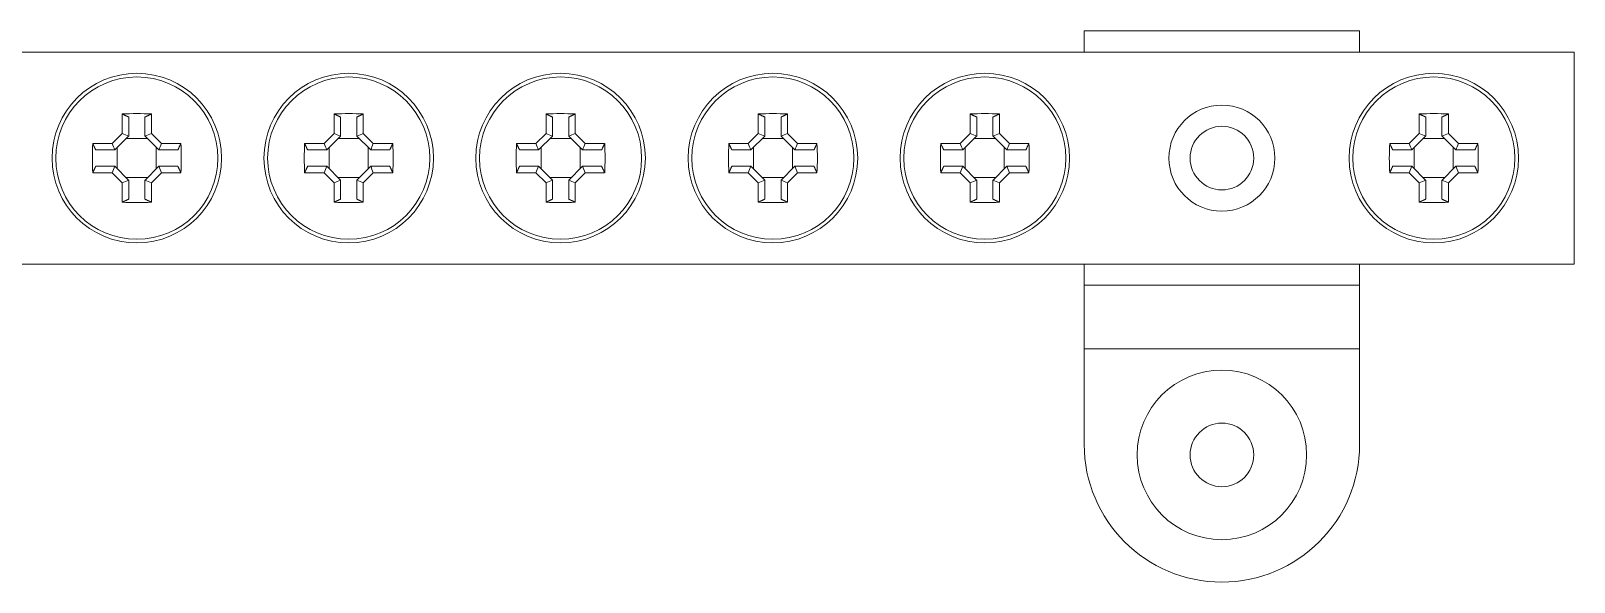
# Model space of a CAD drawing. Header units: inches. Extents: x 0 to 154, y 0 to 26.
# Drawn here: x 81.6 to 154.5, y 0 to 26 of the extents above; entities that cross this region are included whole.
import ezdxf

# ---------------------------------------------------------------- set-up
doc = ezdxf.new("R2010")
doc.units = ezdxf.units.IN
doc.layers.add('hw_VTP', color=7, linetype='Continuous', lineweight=13)

# ---------------------------------------------------------------- blocks, each defined once
blk = doc.blocks.new('TC_NE - 13 MAT -2')
at = {"layer": 'hw_VTP', "color": 7}
for p, q in [((22141105.2, -1078894.999), (22141105.2, -1078893.999)), ((22141105.2, -1078893.999), (22141118.2, -1078893.999)), ((22141118.2, -1078893.999), (22141118.2, -1078894.999)), ((22141105.2, -1078905.999), (22141105.2, -1078904.999)), ((22141118.2, -1078904.999), (22141118.2, -1078905.999)), ((22141105.2, -1078905.999), (22141118.2, -1078905.999)), ((22141105.2, -1078908.999), (22141105.2, -1078905.999)), ((22141118.2, -1078905.999), (22141118.2, -1078908.999)), ((22141105.2, -1078908.999), (22141118.2, -1078908.999)), ((22141105.2, -1078913.499), (22141105.2, -1078908.999)), ((22141118.2, -1078908.999), (22141118.2, -1078913.499))]:
    blk.add_line(p, q, dxfattribs=at)
at = {"layer": 'hw_VTP', "color": 30}
for p, q in [((22141059.801, -1078898.838), (22141059.801, -1078897.919)), ((22141061.178, -1078897.919), (22141061.178, -1078898.838)), ((22141069.801, -1078898.838), (22141069.801, -1078897.919)), ((22141071.178, -1078897.919), (22141071.178, -1078898.838)), ((22141079.801, -1078898.838), (22141079.801, -1078897.919)), ((22141081.178, -1078897.919), (22141081.178, -1078898.838)), ((22141089.821, -1078898.838), (22141089.821, -1078897.919)), ((22141091.198, -1078897.919), (22141091.198, -1078898.838)), ((22141099.821, -1078898.838), (22141099.821, -1078897.919)), ((22141101.198, -1078897.919), (22141101.198, -1078898.838)), ((22141121.011, -1078898.838), (22141121.011, -1078897.919)), ((22141122.389, -1078897.919), (22141122.389, -1078898.838)), ((22141060.106, -1078898.063), (22141060.106, -1078898.959)), ((22141060.873, -1078898.959), (22141060.873, -1078898.063)), ((22141070.106, -1078898.063), (22141070.106, -1078898.959)), ((22141070.873, -1078898.959), (22141070.873, -1078898.063)), ((22141080.106, -1078898.063), (22141080.106, -1078898.959)), ((22141080.873, -1078898.959), (22141080.873, -1078898.063)), ((22141090.126, -1078898.063), (22141090.126, -1078898.959)), ((22141090.893, -1078898.959), (22141090.893, -1078898.063)), ((22141100.126, -1078898.063), (22141100.126, -1078898.959)), ((22141100.893, -1078898.959), (22141100.893, -1078898.063)), ((22141121.317, -1078898.063), (22141121.317, -1078898.959)), ((22141122.083, -1078898.959), (22141122.083, -1078898.063)), ((22141058.41, -1078899.311), (22141059.328, -1078899.311)), ((22141059.328, -1078899.311), (22141059.801, -1078898.838)), ((22141060.103, -1078898.962), (22141059.453, -1078899.613)), ((22141060.994, -1078899.079), (22141059.986, -1078899.079)), ((22141060.876, -1078898.962), (22141060.873, -1078898.959)), ((22141061.527, -1078899.613), (22141060.876, -1078898.962)), ((22141061.178, -1078898.838), (22141061.651, -1078899.311)), ((22141061.651, -1078899.311), (22141062.569, -1078899.311)), ((22141068.41, -1078899.311), (22141069.328, -1078899.311)), ((22141069.328, -1078899.311), (22141069.801, -1078898.838)), ((22141070.103, -1078898.962), (22141069.453, -1078899.613)), ((22141070.994, -1078899.079), (22141069.986, -1078899.079)), ((22141070.876, -1078898.962), (22141070.873, -1078898.959)), ((22141071.527, -1078899.613), (22141070.876, -1078898.962)), ((22141071.178, -1078898.838), (22141071.651, -1078899.311)), ((22141071.651, -1078899.311), (22141072.569, -1078899.311)), ((22141078.41, -1078899.311), (22141079.328, -1078899.311)), ((22141079.328, -1078899.311), (22141079.801, -1078898.838)), ((22141080.103, -1078898.962), (22141079.453, -1078899.613)), ((22141080.994, -1078899.079), (22141079.986, -1078899.079)), ((22141080.876, -1078898.962), (22141080.873, -1078898.959)), ((22141081.527, -1078899.613), (22141080.876, -1078898.962)), ((22141081.178, -1078898.838), (22141081.651, -1078899.311)), ((22141081.651, -1078899.311), (22141082.569, -1078899.311)), ((22141088.43, -1078899.311), (22141089.348, -1078899.311)), ((22141089.348, -1078899.311), (22141089.821, -1078898.838)), ((22141090.123, -1078898.962), (22141089.473, -1078899.613)), ((22141091.014, -1078899.079), (22141090.006, -1078899.079)), ((22141090.897, -1078898.962), (22141090.893, -1078898.959)), ((22141091.547, -1078899.613), (22141090.897, -1078898.962)), ((22141091.198, -1078898.838), (22141091.671, -1078899.311)), ((22141091.671, -1078899.311), (22141092.59, -1078899.311)), ((22141098.43, -1078899.311), (22141099.348, -1078899.311)), ((22141099.348, -1078899.311), (22141099.821, -1078898.838)), ((22141100.123, -1078898.962), (22141099.473, -1078899.613)), ((22141101.014, -1078899.079), (22141100.006, -1078899.079)), ((22141100.897, -1078898.962), (22141100.893, -1078898.959)), ((22141101.547, -1078899.613), (22141100.897, -1078898.962)), ((22141101.198, -1078898.838), (22141101.671, -1078899.311)), ((22141101.671, -1078899.311), (22141102.59, -1078899.311)), ((22141119.62, -1078899.311), (22141120.538, -1078899.311)), ((22141120.538, -1078899.311), (22141121.011, -1078898.838)), ((22141121.313, -1078898.962), (22141120.663, -1078899.613)), ((22141122.204, -1078899.079), (22141121.196, -1078899.079)), ((22141122.087, -1078898.962), (22141122.083, -1078898.959)), ((22141122.737, -1078899.613), (22141122.087, -1078898.962)), ((22141122.389, -1078898.838), (22141122.861, -1078899.311)), ((22141122.861, -1078899.311), (22141123.78, -1078899.311)), ((22141059.449, -1078899.616), (22141058.553, -1078899.616)), ((22141059.453, -1078899.613), (22141059.449, -1078899.616)), ((22141059.57, -1078899.495), (22141059.57, -1078900.503)), ((22141061.41, -1078900.503), (22141061.41, -1078899.495)), ((22141062.426, -1078899.616), (22141061.53, -1078899.616)), ((22141069.449, -1078899.616), (22141068.553, -1078899.616)), ((22141069.453, -1078899.613), (22141069.449, -1078899.616)), ((22141069.57, -1078899.495), (22141069.57, -1078900.503)), ((22141071.41, -1078900.503), (22141071.41, -1078899.495)), ((22141072.426, -1078899.616), (22141071.53, -1078899.616)), ((22141079.449, -1078899.616), (22141078.553, -1078899.616)), ((22141079.453, -1078899.613), (22141079.449, -1078899.616)), ((22141079.57, -1078899.495), (22141079.57, -1078900.503)), ((22141081.41, -1078900.503), (22141081.41, -1078899.495)), ((22141082.426, -1078899.616), (22141081.53, -1078899.616)), ((22141089.469, -1078899.616), (22141088.573, -1078899.616)), ((22141089.473, -1078899.613), (22141089.469, -1078899.616)), ((22141089.59, -1078899.495), (22141089.59, -1078900.503)), ((22141091.43, -1078900.503), (22141091.43, -1078899.495)), ((22141092.446, -1078899.616), (22141091.55, -1078899.616)), ((22141099.469, -1078899.616), (22141098.573, -1078899.616)), ((22141099.473, -1078899.613), (22141099.469, -1078899.616)), ((22141099.59, -1078899.495), (22141099.59, -1078900.503)), ((22141101.43, -1078900.503), (22141101.43, -1078899.495)), ((22141102.446, -1078899.616), (22141101.55, -1078899.616)), ((22141120.659, -1078899.616), (22141119.763, -1078899.616)), ((22141120.663, -1078899.613), (22141120.659, -1078899.616)), ((22141120.78, -1078899.495), (22141120.78, -1078900.503)), ((22141122.62, -1078900.503), (22141122.62, -1078899.495)), ((22141123.636, -1078899.616), (22141122.74, -1078899.616)), ((22141059.328, -1078900.688), (22141058.41, -1078900.688)), ((22141058.553, -1078900.383), (22141059.449, -1078900.383)), ((22141059.801, -1078901.161), (22141059.328, -1078900.688)), ((22141059.453, -1078900.386), (22141060.103, -1078901.036)), ((22141060.876, -1078901.036), (22141061.527, -1078900.386)), ((22141061.651, -1078900.688), (22141061.178, -1078901.161)), ((22141061.527, -1078900.386), (22141061.53, -1078900.383)), ((22141061.53, -1078900.383), (22141062.426, -1078900.383)), ((22141062.569, -1078900.688), (22141061.651, -1078900.688)), ((22141069.328, -1078900.688), (22141068.41, -1078900.688)), ((22141068.553, -1078900.383), (22141069.449, -1078900.383)), ((22141069.801, -1078901.161), (22141069.328, -1078900.688)), ((22141069.453, -1078900.386), (22141070.103, -1078901.036)), ((22141070.876, -1078901.036), (22141071.527, -1078900.386)), ((22141071.651, -1078900.688), (22141071.178, -1078901.161)), ((22141071.527, -1078900.386), (22141071.53, -1078900.383)), ((22141071.53, -1078900.383), (22141072.426, -1078900.383)), ((22141072.569, -1078900.688), (22141071.651, -1078900.688)), ((22141079.328, -1078900.688), (22141078.41, -1078900.688)), ((22141078.553, -1078900.383), (22141079.449, -1078900.383)), ((22141079.801, -1078901.161), (22141079.328, -1078900.688)), ((22141079.453, -1078900.386), (22141080.103, -1078901.036)), ((22141080.876, -1078901.036), (22141081.527, -1078900.386)), ((22141081.651, -1078900.688), (22141081.178, -1078901.161)), ((22141081.527, -1078900.386), (22141081.53, -1078900.383)), ((22141081.53, -1078900.383), (22141082.426, -1078900.383)), ((22141082.569, -1078900.688), (22141081.651, -1078900.688)), ((22141089.348, -1078900.688), (22141088.43, -1078900.688)), ((22141088.573, -1078900.383), (22141089.469, -1078900.383)), ((22141089.821, -1078901.161), (22141089.348, -1078900.688)), ((22141089.473, -1078900.386), (22141090.123, -1078901.036)), ((22141090.897, -1078901.036), (22141091.547, -1078900.386)), ((22141091.671, -1078900.688), (22141091.198, -1078901.161)), ((22141091.547, -1078900.386), (22141091.55, -1078900.383)), ((22141091.55, -1078900.383), (22141092.446, -1078900.383)), ((22141092.59, -1078900.688), (22141091.671, -1078900.688)), ((22141099.348, -1078900.688), (22141098.43, -1078900.688)), ((22141098.573, -1078900.383), (22141099.469, -1078900.383)), ((22141099.821, -1078901.161), (22141099.348, -1078900.688)), ((22141099.473, -1078900.386), (22141100.123, -1078901.036)), ((22141100.897, -1078901.036), (22141101.547, -1078900.386)), ((22141101.671, -1078900.688), (22141101.198, -1078901.161)), ((22141101.547, -1078900.386), (22141101.55, -1078900.383)), ((22141101.55, -1078900.383), (22141102.446, -1078900.383)), ((22141102.59, -1078900.688), (22141101.671, -1078900.688)), ((22141120.538, -1078900.688), (22141119.62, -1078900.688)), ((22141119.763, -1078900.383), (22141120.659, -1078900.383)), ((22141121.011, -1078901.161), (22141120.538, -1078900.688)), ((22141120.663, -1078900.386), (22141121.313, -1078901.036)), ((22141122.087, -1078901.036), (22141122.737, -1078900.386)), ((22141122.861, -1078900.688), (22141122.389, -1078901.161)), ((22141122.737, -1078900.386), (22141122.74, -1078900.383)), ((22141122.74, -1078900.383), (22141123.636, -1078900.383)), ((22141123.78, -1078900.688), (22141122.861, -1078900.688)), ((22141059.801, -1078902.079), (22141059.801, -1078901.161)), ((22141059.986, -1078900.919), (22141060.994, -1078900.919)), ((22141060.103, -1078901.036), (22141060.106, -1078901.04)), ((22141060.106, -1078901.04), (22141060.106, -1078901.936)), ((22141060.873, -1078901.936), (22141060.873, -1078901.04)), ((22141061.178, -1078901.161), (22141061.178, -1078902.079)), ((22141069.801, -1078902.079), (22141069.801, -1078901.161)), ((22141069.986, -1078900.919), (22141070.994, -1078900.919)), ((22141070.103, -1078901.036), (22141070.106, -1078901.04)), ((22141070.106, -1078901.04), (22141070.106, -1078901.936)), ((22141070.873, -1078901.936), (22141070.873, -1078901.04)), ((22141071.178, -1078901.161), (22141071.178, -1078902.079)), ((22141079.801, -1078902.079), (22141079.801, -1078901.161)), ((22141079.986, -1078900.919), (22141080.994, -1078900.919)), ((22141080.103, -1078901.036), (22141080.106, -1078901.04)), ((22141080.106, -1078901.04), (22141080.106, -1078901.936)), ((22141080.873, -1078901.936), (22141080.873, -1078901.04)), ((22141081.178, -1078901.161), (22141081.178, -1078902.079)), ((22141089.821, -1078902.079), (22141089.821, -1078901.161)), ((22141090.006, -1078900.919), (22141091.014, -1078900.919)), ((22141090.123, -1078901.036), (22141090.126, -1078901.04)), ((22141090.126, -1078901.04), (22141090.126, -1078901.936)), ((22141090.893, -1078901.936), (22141090.893, -1078901.04)), ((22141091.198, -1078901.161), (22141091.198, -1078902.079)), ((22141099.821, -1078902.079), (22141099.821, -1078901.161)), ((22141100.006, -1078900.919), (22141101.014, -1078900.919)), ((22141100.123, -1078901.036), (22141100.126, -1078901.04)), ((22141100.126, -1078901.04), (22141100.126, -1078901.936)), ((22141100.893, -1078901.936), (22141100.893, -1078901.04)), ((22141101.198, -1078901.161), (22141101.198, -1078902.079)), ((22141121.011, -1078902.079), (22141121.011, -1078901.161)), ((22141121.196, -1078900.919), (22141122.204, -1078900.919)), ((22141121.313, -1078901.036), (22141121.317, -1078901.04)), ((22141121.317, -1078901.04), (22141121.317, -1078901.936)), ((22141122.083, -1078901.936), (22141122.083, -1078901.04)), ((22141122.389, -1078901.161), (22141122.389, -1078902.079))]:
    blk.add_line(p, q, dxfattribs=at)
blk.add_lwpolyline([(22140973.866, -1078904.999), (22141128.323, -1078904.999), (22141128.323, -1078894.999), (22140973.866, -1078894.999)], close=True, dxfattribs=at)
for centre, radius in [((22141060.49, -1078899.999), 4), ((22141060.49, -1078899.999), 3.825), ((22141070.49, -1078899.999), 4), ((22141070.49, -1078899.999), 3.825), ((22141080.49, -1078899.999), 4), ((22141080.49, -1078899.999), 3.825), ((22141090.51, -1078899.999), 4), ((22141090.51, -1078899.999), 3.825), ((22141100.51, -1078899.999), 4), ((22141100.51, -1078899.999), 3.825), ((22141121.7, -1078899.999), 4), ((22141121.7, -1078899.999), 3.825)]:
    blk.add_circle(centre, radius, dxfattribs=at)
at = {"layer": 'hw_VTP', "color": 7}
for centre, radius in [((22141111.7, -1078899.999), 2.5), ((22141111.7, -1078899.999), 1.5), ((22141111.7, -1078913.999), 4), ((22141111.7, -1078913.999), 1.5)]:
    blk.add_circle(centre, radius, dxfattribs=at)
blk.add_arc((22141111.7, -1078913.499), 6.5, 180, 0, dxfattribs=at)
at = {"layer": 'hw_VTP', "color": 30}
for centre, major_axis, start_param, end_param in [((22141060.49, -1078901.077), (-6.357, 0), 4.603833, 4.820944), ((22141070.49, -1078901.077), (-6.357, 0), 4.603833, 4.820944), ((22141080.49, -1078901.077), (-6.357, 0), 4.603833, 4.820944), ((22141090.51, -1078901.077), (-6.357, 0), 4.603833, 4.820944), ((22141100.51, -1078901.077), (-6.357, 0), 4.603833, 4.820944), ((22141121.7, -1078901.077), (-6.357, 0), 4.603833, 4.820944), ((22141061.568, -1078899.999), (0, -6.357), 4.603833, 4.820944), ((22141059.412, -1078899.999), (0, 6.357), 4.603833, 4.820944), ((22141071.568, -1078899.999), (0, -6.357), 4.603833, 4.820944), ((22141069.412, -1078899.999), (0, 6.357), 4.603833, 4.820944), ((22141081.568, -1078899.999), (0, -6.357), 4.603833, 4.820944), ((22141079.412, -1078899.999), (0, 6.357), 4.603833, 4.820944), ((22141091.588, -1078899.999), (0, -6.357), 4.603833, 4.820944), ((22141089.432, -1078899.999), (0, 6.357), 4.603833, 4.820944), ((22141101.588, -1078899.999), (0, -6.357), 4.603833, 4.820944), ((22141099.432, -1078899.999), (0, 6.357), 4.603833, 4.820944), ((22141122.778, -1078899.999), (0, 6.357), 1.462241, 1.679352), ((22141120.622, -1078899.999), (0, 6.357), 4.603833, 4.820944), ((22141060.49, -1078898.921), (6.357, 0), 4.603833, 4.820944), ((22141070.49, -1078898.921), (6.357, 0), 4.603833, 4.820944), ((22141080.49, -1078898.921), (6.357, 0), 4.603833, 4.820944), ((22141090.51, -1078898.921), (6.357, 0), 4.603833, 4.820944), ((22141100.51, -1078898.921), (6.357, 0), 4.603833, 4.820944), ((22141121.7, -1078898.921), (-6.357, 0), 1.462241, 1.679352)]:
    blk.add_ellipse(centre, major_axis=major_axis, ratio=0.499722, start_param=start_param, end_param=end_param, dxfattribs=at)
for points, weights in [([(22141059.801, -1078897.919), (22141059.957, -1078897.993), (22141060.106, -1078898.063)], [1, 1.00025945067, 1]), ([(22141060.873, -1078898.063), (22141061.022, -1078897.993), (22141061.178, -1078897.919)], [1, 1.00025945066, 1]), ([(22141069.801, -1078897.919), (22141069.957, -1078897.993), (22141070.106, -1078898.063)], [1, 1.00025945067, 1]), ([(22141070.873, -1078898.063), (22141071.022, -1078897.993), (22141071.178, -1078897.919)], [1, 1.00025945066, 1]), ([(22141079.801, -1078897.919), (22141079.957, -1078897.993), (22141080.106, -1078898.063)], [1, 1.00025945067, 1]), ([(22141080.873, -1078898.063), (22141081.022, -1078897.993), (22141081.178, -1078897.919)], [1, 1.00025945066, 1]), ([(22141089.821, -1078897.919), (22141089.977, -1078897.993), (22141090.126, -1078898.063)], [1, 1.00025945067, 1]), ([(22141090.893, -1078898.063), (22141091.042, -1078897.993), (22141091.198, -1078897.919)], [1, 1.00025945066, 1]), ([(22141099.821, -1078897.919), (22141099.977, -1078897.993), (22141100.126, -1078898.063)], [1, 1.00025945067, 1]), ([(22141100.893, -1078898.063), (22141101.042, -1078897.993), (22141101.198, -1078897.919)], [1, 1.00025945066, 1]), ([(22141121.011, -1078897.919), (22141121.167, -1078897.993), (22141121.317, -1078898.063)], [1, 1.00025945067, 1]), ([(22141122.083, -1078898.063), (22141122.232, -1078897.993), (22141122.389, -1078897.919)], [1, 1.00025945066, 1]), ([(22141058.553, -1078899.616), (22141058.483, -1078899.467), (22141058.41, -1078899.311)], [1, 1.00025945065, 1]), ([(22141060.103, -1078898.962), (22141060.105, -1078898.96), (22141060.106, -1078898.959)], [0.960465329359, 0.960447412211, 0.960429506847]), ([(22141062.569, -1078899.311), (22141062.496, -1078899.467), (22141062.426, -1078899.616)], [1, 1.00025945064, 1]), ([(22141068.553, -1078899.616), (22141068.483, -1078899.467), (22141068.41, -1078899.311)], [1, 1.00025945065, 1]), ([(22141070.103, -1078898.962), (22141070.105, -1078898.96), (22141070.106, -1078898.959)], [0.960465329359, 0.960447412211, 0.960429506847]), ([(22141072.569, -1078899.311), (22141072.496, -1078899.467), (22141072.426, -1078899.616)], [1, 1.00025945064, 1]), ([(22141078.553, -1078899.616), (22141078.483, -1078899.467), (22141078.41, -1078899.311)], [1, 1.00025945065, 1]), ([(22141080.103, -1078898.962), (22141080.105, -1078898.96), (22141080.106, -1078898.959)], [0.960465329359, 0.960447412211, 0.960429506847]), ([(22141082.569, -1078899.311), (22141082.496, -1078899.467), (22141082.426, -1078899.616)], [1, 1.00025945064, 1]), ([(22141088.573, -1078899.616), (22141088.503, -1078899.467), (22141088.43, -1078899.311)], [1, 1.00025945065, 1]), ([(22141090.123, -1078898.962), (22141090.125, -1078898.96), (22141090.126, -1078898.959)], [0.960465329359, 0.960447412211, 0.960429506847]), ([(22141092.59, -1078899.311), (22141092.516, -1078899.467), (22141092.446, -1078899.616)], [1, 1.00025945064, 1]), ([(22141098.573, -1078899.616), (22141098.503, -1078899.467), (22141098.43, -1078899.311)], [1, 1.00025945065, 1]), ([(22141100.123, -1078898.962), (22141100.125, -1078898.96), (22141100.126, -1078898.959)], [0.960465329359, 0.960447412211, 0.960429506847]), ([(22141102.59, -1078899.311), (22141102.516, -1078899.467), (22141102.446, -1078899.616)], [1, 1.00025945064, 1]), ([(22141119.763, -1078899.616), (22141119.693, -1078899.467), (22141119.62, -1078899.311)], [1, 1.00025945065, 1]), ([(22141121.313, -1078898.962), (22141121.315, -1078898.96), (22141121.317, -1078898.959)], [0.960465329359, 0.960447412211, 0.960429506847]), ([(22141123.78, -1078899.311), (22141123.706, -1078899.467), (22141123.636, -1078899.616)], [1, 1.00025945064, 1]), ([(22141061.527, -1078899.613), (22141061.528, -1078899.614), (22141061.53, -1078899.616)], [0.960465329359, 0.960447412211, 0.960429506847]), ([(22141071.527, -1078899.613), (22141071.528, -1078899.614), (22141071.53, -1078899.616)], [0.960465329359, 0.960447412211, 0.960429506847]), ([(22141081.527, -1078899.613), (22141081.528, -1078899.614), (22141081.53, -1078899.616)], [0.960465329359, 0.960447412211, 0.960429506847]), ([(22141091.547, -1078899.613), (22141091.549, -1078899.614), (22141091.55, -1078899.616)], [0.960465329359, 0.960447412211, 0.960429506847]), ([(22141101.547, -1078899.613), (22141101.549, -1078899.614), (22141101.55, -1078899.616)], [0.960465329359, 0.960447412211, 0.960429506847]), ([(22141122.737, -1078899.613), (22141122.739, -1078899.614), (22141122.74, -1078899.616)], [0.960465329359, 0.960447412211, 0.960429506847]), ([(22141058.41, -1078900.688), (22141058.483, -1078900.532), (22141058.553, -1078900.383)], [1, 1.00025945066, 1]), ([(22141059.453, -1078900.386), (22141059.451, -1078900.384), (22141059.449, -1078900.383)], [0.960465329359, 0.960447412211, 0.960429506847]), ([(22141062.426, -1078900.383), (22141062.496, -1078900.532), (22141062.569, -1078900.688)], [1, 1.00025945063, 1]), ([(22141068.41, -1078900.688), (22141068.483, -1078900.532), (22141068.553, -1078900.383)], [1, 1.00025945066, 1]), ([(22141069.453, -1078900.386), (22141069.451, -1078900.384), (22141069.449, -1078900.383)], [0.960465329359, 0.960447412211, 0.960429506847]), ([(22141072.426, -1078900.383), (22141072.496, -1078900.532), (22141072.569, -1078900.688)], [1, 1.00025945063, 1]), ([(22141078.41, -1078900.688), (22141078.483, -1078900.532), (22141078.553, -1078900.383)], [1, 1.00025945066, 1]), ([(22141079.453, -1078900.386), (22141079.451, -1078900.384), (22141079.449, -1078900.383)], [0.960465329359, 0.960447412211, 0.960429506847]), ([(22141082.426, -1078900.383), (22141082.496, -1078900.532), (22141082.569, -1078900.688)], [1, 1.00025945063, 1]), ([(22141088.43, -1078900.688), (22141088.503, -1078900.532), (22141088.573, -1078900.383)], [1, 1.00025945066, 1]), ([(22141089.473, -1078900.386), (22141089.471, -1078900.384), (22141089.469, -1078900.383)], [0.960465329359, 0.960447412211, 0.960429506847]), ([(22141092.446, -1078900.383), (22141092.516, -1078900.532), (22141092.59, -1078900.688)], [1, 1.00025945063, 1]), ([(22141098.43, -1078900.688), (22141098.503, -1078900.532), (22141098.573, -1078900.383)], [1, 1.00025945066, 1]), ([(22141099.473, -1078900.386), (22141099.471, -1078900.384), (22141099.469, -1078900.383)], [0.960465329359, 0.960447412211, 0.960429506847]), ([(22141102.446, -1078900.383), (22141102.516, -1078900.532), (22141102.59, -1078900.688)], [1, 1.00025945063, 1]), ([(22141119.62, -1078900.688), (22141119.693, -1078900.532), (22141119.763, -1078900.383)], [1, 1.00025945066, 1]), ([(22141120.663, -1078900.386), (22141120.661, -1078900.384), (22141120.659, -1078900.383)], [0.960465329359, 0.960447412211, 0.960429506847]), ([(22141123.636, -1078900.383), (22141123.706, -1078900.532), (22141123.78, -1078900.688)], [1, 1.00025945063, 1]), ([(22141060.876, -1078901.036), (22141060.875, -1078901.038), (22141060.873, -1078901.04)], [0.960465329359, 0.960447412211, 0.960429506847]), ([(22141070.876, -1078901.036), (22141070.875, -1078901.038), (22141070.873, -1078901.04)], [0.960465329359, 0.960447412211, 0.960429506847]), ([(22141080.876, -1078901.036), (22141080.875, -1078901.038), (22141080.873, -1078901.04)], [0.960465329359, 0.960447412211, 0.960429506847]), ([(22141090.897, -1078901.036), (22141090.895, -1078901.038), (22141090.893, -1078901.04)], [0.960465329359, 0.960447412211, 0.960429506847]), ([(22141100.897, -1078901.036), (22141100.895, -1078901.038), (22141100.893, -1078901.04)], [0.960465329359, 0.960447412211, 0.960429506847]), ([(22141122.087, -1078901.036), (22141122.085, -1078901.038), (22141122.083, -1078901.04)], [0.960465329359, 0.960447412211, 0.960429506847]), ([(22141060.106, -1078901.936), (22141059.957, -1078902.006), (22141059.801, -1078902.079)], [1, 1.00025945069, 1]), ([(22141061.178, -1078902.079), (22141061.022, -1078902.006), (22141060.873, -1078901.936)], [1, 1.00025945066, 1]), ([(22141070.106, -1078901.936), (22141069.957, -1078902.006), (22141069.801, -1078902.079)], [1, 1.00025945069, 1]), ([(22141071.178, -1078902.079), (22141071.022, -1078902.006), (22141070.873, -1078901.936)], [1, 1.00025945066, 1]), ([(22141080.106, -1078901.936), (22141079.957, -1078902.006), (22141079.801, -1078902.079)], [1, 1.00025945069, 1]), ([(22141081.178, -1078902.079), (22141081.022, -1078902.006), (22141080.873, -1078901.936)], [1, 1.00025945066, 1]), ([(22141090.126, -1078901.936), (22141089.977, -1078902.006), (22141089.821, -1078902.079)], [1, 1.00025945069, 1]), ([(22141091.198, -1078902.079), (22141091.042, -1078902.006), (22141090.893, -1078901.936)], [1, 1.00025945066, 1]), ([(22141100.126, -1078901.936), (22141099.977, -1078902.006), (22141099.821, -1078902.079)], [1, 1.00025945069, 1]), ([(22141101.198, -1078902.079), (22141101.042, -1078902.006), (22141100.893, -1078901.936)], [1, 1.00025945066, 1]), ([(22141121.317, -1078901.936), (22141121.167, -1078902.006), (22141121.011, -1078902.079)], [1, 1.00025945069, 1]), ([(22141122.389, -1078902.079), (22141122.232, -1078902.006), (22141122.083, -1078901.936)], [1, 1.00025945066, 1])]:
    blk.add_rational_spline(points, weights, degree=2, dxfattribs=at)
for points in [[(22141059.328, -1078899.311), (22141059.37, -1078899.411), (22141059.412, -1078899.512), (22141059.453, -1078899.613)], [(22141059.801, -1078898.838), (22141059.902, -1078898.88), (22141060.002, -1078898.921), (22141060.103, -1078898.962)], [(22141061.178, -1078898.838), (22141061.078, -1078898.88), (22141060.977, -1078898.921), (22141060.876, -1078898.962)], [(22141061.651, -1078899.311), (22141061.609, -1078899.411), (22141061.568, -1078899.512), (22141061.527, -1078899.613)], [(22141069.328, -1078899.311), (22141069.37, -1078899.411), (22141069.412, -1078899.512), (22141069.453, -1078899.613)], [(22141069.801, -1078898.838), (22141069.902, -1078898.88), (22141070.002, -1078898.921), (22141070.103, -1078898.962)], [(22141071.178, -1078898.838), (22141071.078, -1078898.88), (22141070.977, -1078898.921), (22141070.876, -1078898.962)], [(22141071.651, -1078899.311), (22141071.609, -1078899.411), (22141071.568, -1078899.512), (22141071.527, -1078899.613)], [(22141079.328, -1078899.311), (22141079.37, -1078899.411), (22141079.412, -1078899.512), (22141079.453, -1078899.613)], [(22141079.801, -1078898.838), (22141079.902, -1078898.88), (22141080.002, -1078898.921), (22141080.103, -1078898.962)], [(22141081.178, -1078898.838), (22141081.078, -1078898.88), (22141080.977, -1078898.921), (22141080.876, -1078898.962)], [(22141081.651, -1078899.311), (22141081.609, -1078899.411), (22141081.568, -1078899.512), (22141081.527, -1078899.613)], [(22141089.348, -1078899.311), (22141089.39, -1078899.411), (22141089.432, -1078899.512), (22141089.473, -1078899.613)], [(22141089.821, -1078898.838), (22141089.922, -1078898.88), (22141090.023, -1078898.921), (22141090.123, -1078898.962)], [(22141091.198, -1078898.838), (22141091.098, -1078898.88), (22141090.997, -1078898.921), (22141090.897, -1078898.962)], [(22141091.671, -1078899.311), (22141091.629, -1078899.411), (22141091.588, -1078899.512), (22141091.547, -1078899.613)], [(22141099.348, -1078899.311), (22141099.39, -1078899.411), (22141099.432, -1078899.512), (22141099.473, -1078899.613)], [(22141099.821, -1078898.838), (22141099.922, -1078898.88), (22141100.023, -1078898.921), (22141100.123, -1078898.962)], [(22141101.198, -1078898.838), (22141101.098, -1078898.88), (22141100.997, -1078898.921), (22141100.897, -1078898.962)], [(22141101.671, -1078899.311), (22141101.629, -1078899.411), (22141101.588, -1078899.512), (22141101.547, -1078899.613)], [(22141120.538, -1078899.311), (22141120.58, -1078899.411), (22141120.622, -1078899.512), (22141120.663, -1078899.613)], [(22141121.011, -1078898.838), (22141121.112, -1078898.88), (22141121.213, -1078898.921), (22141121.313, -1078898.962)], [(22141122.389, -1078898.838), (22141122.288, -1078898.88), (22141122.187, -1078898.921), (22141122.087, -1078898.962)], [(22141122.861, -1078899.311), (22141122.819, -1078899.411), (22141122.778, -1078899.512), (22141122.737, -1078899.613)], [(22141059.328, -1078900.688), (22141059.37, -1078900.587), (22141059.412, -1078900.487), (22141059.453, -1078900.386)], [(22141061.651, -1078900.688), (22141061.609, -1078900.587), (22141061.568, -1078900.487), (22141061.527, -1078900.386)], [(22141069.328, -1078900.688), (22141069.37, -1078900.587), (22141069.412, -1078900.487), (22141069.453, -1078900.386)], [(22141071.651, -1078900.688), (22141071.609, -1078900.587), (22141071.568, -1078900.487), (22141071.527, -1078900.386)], [(22141079.328, -1078900.688), (22141079.37, -1078900.587), (22141079.412, -1078900.487), (22141079.453, -1078900.386)], [(22141081.651, -1078900.688), (22141081.609, -1078900.587), (22141081.568, -1078900.487), (22141081.527, -1078900.386)], [(22141089.348, -1078900.688), (22141089.39, -1078900.587), (22141089.432, -1078900.487), (22141089.473, -1078900.386)], [(22141091.671, -1078900.688), (22141091.629, -1078900.587), (22141091.588, -1078900.487), (22141091.547, -1078900.386)], [(22141099.348, -1078900.688), (22141099.39, -1078900.587), (22141099.432, -1078900.487), (22141099.473, -1078900.386)], [(22141101.671, -1078900.688), (22141101.629, -1078900.587), (22141101.588, -1078900.487), (22141101.547, -1078900.386)], [(22141120.538, -1078900.688), (22141120.58, -1078900.587), (22141120.622, -1078900.487), (22141120.663, -1078900.386)], [(22141122.861, -1078900.688), (22141122.819, -1078900.587), (22141122.778, -1078900.487), (22141122.737, -1078900.386)], [(22141059.801, -1078901.161), (22141059.902, -1078901.119), (22141060.002, -1078901.077), (22141060.103, -1078901.036)], [(22141061.178, -1078901.161), (22141061.078, -1078901.119), (22141060.977, -1078901.077), (22141060.876, -1078901.036)], [(22141069.801, -1078901.161), (22141069.902, -1078901.119), (22141070.002, -1078901.077), (22141070.103, -1078901.036)], [(22141071.178, -1078901.161), (22141071.078, -1078901.119), (22141070.977, -1078901.077), (22141070.876, -1078901.036)], [(22141079.801, -1078901.161), (22141079.902, -1078901.119), (22141080.002, -1078901.077), (22141080.103, -1078901.036)], [(22141081.178, -1078901.161), (22141081.078, -1078901.119), (22141080.977, -1078901.077), (22141080.876, -1078901.036)], [(22141089.821, -1078901.161), (22141089.922, -1078901.119), (22141090.023, -1078901.077), (22141090.123, -1078901.036)], [(22141091.198, -1078901.161), (22141091.098, -1078901.119), (22141090.997, -1078901.077), (22141090.897, -1078901.036)], [(22141099.821, -1078901.161), (22141099.922, -1078901.119), (22141100.023, -1078901.077), (22141100.123, -1078901.036)], [(22141101.198, -1078901.161), (22141101.098, -1078901.119), (22141100.997, -1078901.077), (22141100.897, -1078901.036)], [(22141121.011, -1078901.161), (22141121.112, -1078901.119), (22141121.213, -1078901.077), (22141121.313, -1078901.036)], [(22141122.389, -1078901.161), (22141122.288, -1078901.119), (22141122.187, -1078901.077), (22141122.087, -1078901.036)]]:
    blk.add_open_spline(points, degree=3, dxfattribs=at)

msp = doc.modelspace()

# ---------------------------------------------------------------- block references
msp.add_blockref('TC_NE - 13 MAT -2', (-22140973.866, 1078919.999))

doc.saveas('drawing.dxf')
